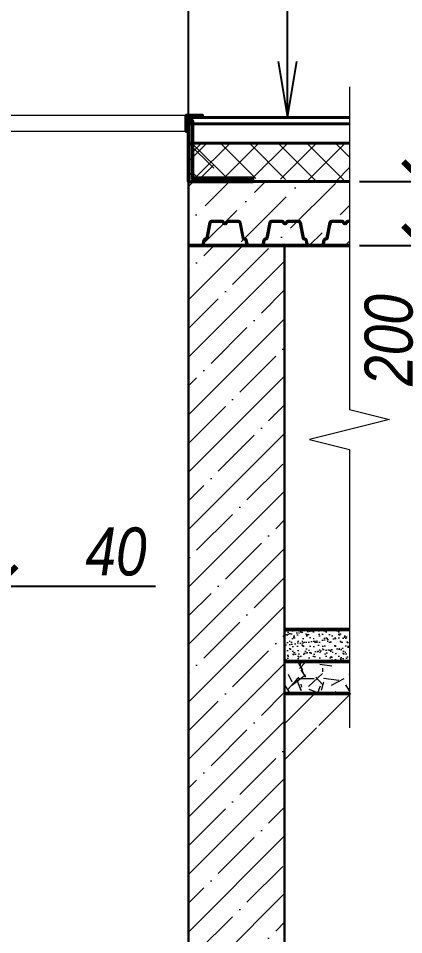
# Model space of a CAD drawing. Header units: millimetres. Extents: x 1582001 to 3303937, y 226471 to 491235.
# Drawn here: x 1885745 to 1888152, y 341302 to 347028 of the extents above; entities that cross this region are included whole.
import ezdxf

# ---------------------------------------------------------------- set-up
doc = ezdxf.new("R2010")
doc.units = ezdxf.units.MM
doc.layers.get('Defpoints').update_dxf_attribs({"color": 255, "lineweight": 30})
for name, color, linetype, lineweight in [('A-Wall-G', 22, 'Continuous', 50), ('Монолит', 234, 'Continuous', 60), ('перекрытия', 7, 'Continuous', 40), ('Размеры', 7, 'Continuous', 18), ('Стены несущие', 7, 'Continuous', 40), ('Штриховки', 251, 'Continuous', 20)]:
    doc.layers.add(name, color=color, linetype=linetype, lineweight=lineweight)
doc.styles.get("Standard").update_dxf_attribs({"font": 'ARIALNI.TTF', "height": 300})
doc.dimstyles.new('х2', dxfattribs={"dimscale": 100, "dimtxt": 2.5, "dimasz": 2.5, "dimexe": 1.25, "dimexo": 0.625, "dimtad": 1, "dimdec": 0, "dimlfac": 0.5, "dimtxsty": 'Standard', "dimblk": 'ARCHTICK', "dimcen": 2.5, "dimadec": 0, "dimazin": 0, "dimtfac": 1, "dimtdec": 0, "dimtmove": 0, "dimatfit": 3, "dimfxl": 0, "dimarcsym": 0})

# ---------------------------------------------------------------- blocks, each defined once
blk = doc.blocks.new('_ArchTick')
at = {"color": 0, "linetype": 'ByBlock', "const_width": 0.15}
blk.add_lwpolyline([(-0.5, -0.5), (0.5, 0.5)], dxfattribs=at)
blk = doc.blocks.new('*D2066')
at = {"layer": 'Defpoints', "color": 0, "lineweight": -3, "ltscale": 100, "transparency": 16777216}
for p in [(1885608, 343689.8), (1885540.2, 343518.2), (1885608, 343478.6)]:
    blk.add_point(p, dxfattribs=at)
at = {"layer": 'Размеры', "color": 0, "lineweight": -2, "ltscale": 100, "transparency": 16777216}
for p, q in [((1885608, 343627.3), (1885608, 343353.6)), ((1885540.2, 343478.6), (1885290.2, 343478.6)), ((1885540.2, 343478.6), (1885608, 343478.6)), ((1885540.2, 343455.7), (1885540.2, 343353.6)), ((1885608, 343478.6), (1886602.8, 343478.6))]:
    blk.add_line(p, q, dxfattribs=at)
at = {"layer": 'Размеры', "color": 0, "lineweight": -2, "ltscale": 100, "transparency": 16777216, "xscale": 250, "yscale": 250, "zscale": 250}
blk.add_blockref('_ArchTick', (1885540.2, 343478.6), dxfattribs=at)
at = {"layer": 'Размеры', "color": 0, "lineweight": -2, "ltscale": 100, "transparency": 16777216, "xscale": 250, "yscale": 250, "zscale": 250, "rotation": 180}
blk.add_blockref('_ArchTick', (1885608, 343478.6), dxfattribs=at)
at = {"layer": 'Размеры', "color": 0, "ltscale": 100, "transparency": 16777216, "insert": (1886355.4, 343694.2), "char_height": 300, "attachment_point": 5}
blk.add_mtext('40', dxfattribs=at)
blk = doc.blocks.new('1')
at = {"layer": 'перекрытия', "lineweight": 40, "ltscale": 100}
for p, q in [((132.3, 142.3), (113.5, 46.8)), ((134, 141.9), (115.3, 46.5)), ((209.6, 151.8), (143.9, 151.8)), ((209.6, 150), (143.9, 150)), ((229.8, 137.8), (225.5, 137.8)), ((229.8, 136), (225.5, 136)), ((311.4, 151.8), (245.6, 151.8)), ((311.4, 150), (245.6, 150)), ((321.2, 141.9), (340, 46.5)), ((323, 142.3), (341.8, 46.8)), ((507.3, 142.3), (488.5, 46.8)), ((509, 141.9), (490.3, 46.5)), ((584.6, 151.8), (518.9, 151.8)), ((584.6, 150), (518.9, 150)), ((604.8, 137.8), (600.5, 137.8)), ((604.8, 136), (600.5, 136)), ((686.4, 151.8), (620.6, 151.8)), ((686.4, 150), (620.6, 150)), ((696.2, 141.9), (715, 46.5)), ((698, 142.3), (716.8, 46.8)), ((0, 1.8), (80.3, 1.8)), ((95, 33.9), (90.3, 10)), ((96.7, 33.5), (92, 9.7)), ((107.4, 41.8), (104.6, 41.8)), ((107.4, 40), (104.6, 40)), ((347.8, 41.8), (350.7, 41.8)), ((347.8, 40), (350.7, 40)), ((358.5, 33.5), (363.2, 9.7)), ((360.3, 33.9), (365, 10)), ((375, 1.8), (455.3, 1.8)), ((375, 0), (455.3, 0)), ((470, 33.9), (465.3, 10)), ((470, 33.9), (465.3, 10)), ((471.7, 33.5), (467, 9.7)), ((471.7, 33.5), (467, 9.7)), ((482.4, 41.8), (479.6, 41.8)), ((482.4, 41.8), (479.6, 41.8)), ((482.4, 40), (479.6, 40)), ((482.4, 40), (479.6, 40)), ((722.8, 41.8), (725.7, 41.8)), ((722.8, 40), (725.7, 40)), ((733.5, 33.5), (738.2, 9.7)), ((735.3, 33.9), (740, 10)), ((750, 1.8), (830.3, 1.8)), ((750, 0), (830.3, 0))]:
    blk.add_line(p, q, dxfattribs=at)
for centre, radius, start, end in [((143.9, 140), 11.8, 90, 168.8738), ((143.9, 140), 10, 90, 168.8738), ((209.6, 142), 9.8, 7.1808, 90), ((209.6, 142), 8, 7.1808, 90), ((225.5, 144), 8, 187.1808, 270), ((225.5, 144), 6.2, 187.1808, 270), ((229.8, 144), 6.2, 270, 352.8192), ((229.8, 144), 8, 270, 352.8192), ((245.6, 142), 9.8, 90, 172.8192), ((245.6, 142), 8, 90, 172.8192), ((311.4, 140), 11.8, 11.1262, 90), ((311.4, 140), 10, 11.1262, 90), ((518.9, 140), 11.8, 90, 168.8738), ((518.9, 140), 10, 90, 168.8738), ((584.6, 142), 9.8, 7.1808, 90), ((584.6, 142), 8, 7.1808, 90), ((600.5, 144), 8, 187.1808, 270), ((600.5, 144), 6.2, 187.1808, 270), ((604.8, 144), 6.2, 270, 352.8192), ((604.8, 144), 8, 270, 352.8192), ((620.6, 142), 9.8, 90, 172.8192), ((620.6, 142), 8, 90, 172.8192), ((686.4, 140), 11.8, 11.1262, 90), ((686.4, 140), 10, 11.1262, 90), ((80.3, 12), 10.2, 270, 348.8738), ((80.3, 12), 12, 270, 348.8738), ((104.6, 32), 9.8, 90, 168.8738), ((104.6, 32), 8, 90, 168.8738), ((107.4, 48), 6.2, 270, 348.8738), ((107.4, 48), 8, 270, 348.8738), ((347.8, 48), 8, 191.1262, 270), ((347.8, 48), 6.2, 191.1262, 270), ((350.7, 32), 9.8, 11.1262, 90), ((350.7, 32), 8, 11.1262, 90), ((375, 12), 12, 191.1262, 270), ((375, 12), 10.2, 191.1262, 270), ((455.3, 12), 10.2, 270, 348.8738), ((455.3, 12), 10.2, 270, 348.8738), ((455.3, 12), 12, 270, 348.8738), ((455.3, 12), 12, 270, 348.8738), ((479.6, 32), 9.8, 90, 168.8738), ((479.6, 32), 9.8, 90, 168.8738), ((479.6, 32), 8, 90, 168.8738), ((479.6, 32), 8, 90, 168.8738), ((482.4, 48), 6.2, 270, 348.8738), ((482.4, 48), 6.2, 270, 348.8738), ((482.4, 48), 8, 270, 348.8738), ((482.4, 48), 8, 270, 348.8738), ((722.8, 48), 8, 191.1262, 270), ((722.8, 48), 6.2, 191.1262, 270), ((725.7, 32), 9.8, 11.1262, 90), ((725.7, 32), 8, 11.1262, 90), ((750, 12), 12, 191.1262, 270), ((750, 12), 10.2, 191.1262, 270)]:
    blk.add_arc(centre, radius, start, end, dxfattribs=at)
blk = doc.blocks.new('*D2080')
at = {"layer": 'Defpoints', "color": 0, "lineweight": -3, "ltscale": 100, "transparency": 16777216}
for p in [(1887813.9, 346008.4), (1888275.4, 346008.4), (1887813.9, 345608.4)]:
    blk.add_point(p, dxfattribs=at)
at = {"layer": 'Размеры', "color": 0, "lineweight": -2, "ltscale": 100, "transparency": 16777216}
for p, q in [((1887876.4, 346008.4), (1888400.4, 346008.4)), ((1888275.4, 346008.4), (1888275.4, 345608.4)), ((1887876.4, 345608.4), (1888400.4, 345608.4)), ((1888275.4, 345608.4), (1888275.4, 344677))]:
    blk.add_line(p, q, dxfattribs=at)
at = {"layer": 'Размеры', "color": 0, "lineweight": -2, "ltscale": 100, "transparency": 16777216, "xscale": 250, "yscale": 250, "zscale": 250}
for p, rotation in [((1888275.4, 346008.4), 90), ((1888275.4, 345608.4), 270)]:
    blk.add_blockref('_ArchTick', p, dxfattribs=dict(at, rotation=rotation))
at = {"layer": 'Размеры', "color": 0, "ltscale": 100, "transparency": 16777216, "insert": (1888059.8, 345017.7), "char_height": 300, "attachment_point": 5, "rotation": 90}
blk.add_mtext('200', dxfattribs=at)
blk = doc.blocks.new('*D2081')
at = {"layer": 'Defpoints', "color": 0, "lineweight": -3, "ltscale": 100, "transparency": 16777216}
for p in [(1888824.5, 346408.4), (1888824.5, 346408.4), (1887876.4, 345608.4)]:
    blk.add_point(p, dxfattribs=at)
at = {"layer": 'Размеры', "color": 0, "lineweight": -2, "ltscale": 100, "transparency": 16777216}
for p, q in [((1888762, 346408.4), (1888699.5, 346408.4)), ((1888824.5, 345608.4), (1888824.5, 346408.4)), ((1887938.9, 345608.4), (1888949.5, 345608.4))]:
    blk.add_line(p, q, dxfattribs=at)
at = {"layer": 'Размеры', "color": 0, "lineweight": -2, "ltscale": 100, "transparency": 16777216, "xscale": 250, "yscale": 250, "zscale": 250}
for p, rotation in [((1888824.5, 346408.4), 90), ((1888824.5, 345608.4), 270)]:
    blk.add_blockref('_ArchTick', p, dxfattribs=dict(at, rotation=rotation))
at = {"layer": 'Размеры', "color": 0, "ltscale": 100, "transparency": 16777216, "insert": (1888608.8, 346008.4), "char_height": 300, "attachment_point": 5, "rotation": 90}
blk.add_mtext('400', dxfattribs=at)
blk = doc.blocks.new('*D2084')
at = {"layer": 'Defpoints', "color": 0, "lineweight": -3, "ltscale": 100, "transparency": 16777216}
for p in [(1885608.2, 348379.4), (1885428.2, 346489.6), (1885608.2, 346248.4)]:
    blk.add_point(p, dxfattribs=at)
at = {"layer": 'Размеры', "color": 0, "lineweight": -2, "ltscale": 100, "transparency": 16777216}
for p, q in [((1885518.2, 348379.4), (1885634.9, 348793.6)), ((1885634.9, 348793.6), (1886122.3, 348793.6)), ((1885428.2, 346552.1), (1885428.2, 348504.4)), ((1885608.2, 346310.9), (1885608.2, 348504.4)), ((1885428.2, 348379.4), (1885608.2, 348379.4))]:
    blk.add_line(p, q, dxfattribs=at)
at = {"layer": 'Размеры', "color": 0, "lineweight": -2, "ltscale": 100, "transparency": 16777216, "xscale": 250, "yscale": 250, "zscale": 250, "rotation": 180}
blk.add_blockref('_ArchTick', (1885428.2, 348379.4), dxfattribs=at)
at = {"layer": 'Размеры', "color": 0, "lineweight": -2, "ltscale": 100, "transparency": 16777216, "xscale": 250, "yscale": 250, "zscale": 250}
blk.add_blockref('_ArchTick', (1885608.2, 348379.4), dxfattribs=at)
at = {"layer": 'Размеры', "color": 0, "ltscale": 100, "transparency": 16777216, "insert": (1885878.6, 349009.2), "char_height": 300, "attachment_point": 5}
blk.add_mtext('90', dxfattribs=at)
blk = doc.blocks.new('*D2085')
at = {"layer": 'Defpoints', "color": 0, "lineweight": -3, "ltscale": 100, "transparency": 16777216}
for p in [(1886808.2, 348379.4), (1885608.2, 346248.4), (1886808.2, 346248.4)]:
    blk.add_point(p, dxfattribs=at)
at = {"layer": 'Размеры', "color": 0, "lineweight": -2, "ltscale": 100, "transparency": 16777216}
for p, q in [((1885608.2, 346310.9), (1885608.2, 348504.4)), ((1886808.2, 346310.9), (1886808.2, 348504.4)), ((1885608.2, 348379.4), (1886808.2, 348379.4))]:
    blk.add_line(p, q, dxfattribs=at)
at = {"layer": 'Размеры', "color": 0, "lineweight": -2, "ltscale": 100, "transparency": 16777216, "xscale": 250, "yscale": 250, "zscale": 250, "rotation": 180}
blk.add_blockref('_ArchTick', (1885608.2, 348379.4), dxfattribs=at)
at = {"layer": 'Размеры', "color": 0, "lineweight": -2, "ltscale": 100, "transparency": 16777216, "xscale": 250, "yscale": 250, "zscale": 250}
blk.add_blockref('_ArchTick', (1886808.2, 348379.4), dxfattribs=at)
at = {"layer": 'Размеры', "color": 0, "ltscale": 100, "transparency": 16777216, "insert": (1886208.2, 348595.1), "char_height": 300, "attachment_point": 5}
blk.add_mtext('600', dxfattribs=at)

msp = doc.modelspace()

# ---------------------------------------------------------------- hatches: boundary and pattern name
at = {"layer": 'Размеры', "ltscale": 100}
h = msp.add_hatch(dxfattribs=at)
h.set_pattern_fill('ANSI37', color=256, scale=40, style=0)
h.set_pattern_definition([(45, (352319.4, 67264.73), (-89.802561, 89.802561), []), (135, (352319.4, 67264.73), (-89.802561, -89.802561), [])])
h.paths.add_polyline_path([(1885608.2, 346008.4), (1885608.2, 346248.4), (1885428.2, 346248.4), (1885428.2, 346008.4)])
h.paths.add_polyline_path([(1886808.2, 346248.4), (1886808.2, 346008.4), (1886965.8, 346008.4), (1886965.8, 346248.4)])
h = msp.add_hatch(dxfattribs=at)
h.set_pattern_fill('ANSI37', color=256, scale=40, style=0)
h.set_pattern_definition([(45, (350696.24, 96926.34), (-89.802561, 89.802561), []), (135, (350696.24, 96926.34), (-89.802561, -89.802561), [])])
h.paths.add_polyline_path([(1886833, 346248.4), (1886833, 346028.4), (1887208.2, 346028.4), (1887813.9, 346008.4), (1887813.9, 346248.4)])
h = msp.add_hatch(dxfattribs=at)
h.set_pattern_fill('ANSI35', color=256, scale=40, style=0)
h.set_pattern_definition([(45, (350696.24, 96926.34), (-179.605122, 179.605122), []), (45, (350875.85, 96926.34), (-179.605122, 179.605122), [317.5, -63.5, 0, -63.5])])
h.paths.add_polyline_path([(1885608.2, 340208.4), (1885188.2, 340208.4), (1885188.2, 339608.4), (1887408.2, 339608.4), (1887408.2, 345608.4), (1886808.2, 345608.4), (1886808.2, 340208.4)])
h.paths.add_polyline_path([(1885188.2, 340208.4), (1885008.2, 340208.4), (1885008.2, 339608.4), (1885188.2, 339608.4)])
h.paths.add_polyline_path([(1887608.2, 339408.4), (1887608.2, 339608.4), (1887408.2, 339608.4), (1885188.2, 339608.4), (1885188.2, 339408.4)])
h.paths.add_polyline_path([(1885188.2, 339408.4), (1885188.2, 339608.4), (1885008.2, 339608.4), (1884808.2, 339608.4), (1884808.2, 339408.4)])
h = msp.add_hatch(dxfattribs=at)
h.set_pattern_fill('AR-SAND', color=256, style=0)
h.set_pattern_definition([(37.5, (354119.394, 67264.73), (-1.6000313, 48.9413237), [0, -38.608, 0, -43.18, 0, -41.275]), (7.5, (354119.394, 67264.73), (44.9523283, 71.68251), [0, -20.828, 0, -34.798, 0, -13.335]), (327.5, (354088.152, 67264.73), (79.099237, 0.1437185), [0, -12.7, 0, -45.72, 0, -59.69]), (317.5, (354088.15, 67264.73), (76.3556452, 22.2929323), [0, -6.35, 0, -29.972, 0, -34.29])])
h.paths.add_polyline_path([(1887813.9, 343008.4), (1887813.9, 343208.4), (1887408.2, 343208.4), (1887408.2, 343008.4)])
h = msp.add_hatch(dxfattribs=at)
h.set_pattern_fill('GRAVEL', color=256, scale=15, style=0)
h.set_pattern_definition([(228.0128, (354393.714, 67645.73), (-3048.0025899, -3429.00421343), [51.25815, -5074.575]), (184.9697, (354359.424, 67607.63), (4572.00739593, 380.9973113), [87.96075, -8708.1]), (132.5104, (354271.794, 67600.01), (3809.99722775, -4191.00409387), [62.0223, -6140.205]), (267.2737, (354123.204, 67504.76), (380.99834562, 7619.997548), [80.10075, -7929.96]), (292.8337, (354119.394, 67424.75), (-1905.00540833, 4572.0025995), [78.5451, -7775.97]), (357.2737, (354149.874, 67352.36), (-7619.997548, 380.99834562), [80.10075, -7929.96]), (37.6942, (354229.884, 67348.549), (-4953.00312919, -3809.99660355), [105.9291, -10486.965]), (72.2553, (354313.704, 67413.32), (2667.00533482, 8382.0024309), [100.008, -9900.795]), (121.4296, (354344.184, 67508.57), (-3048.0007853, 4952.994174), [80.37195, -7956.825]), (175.2364, (354302.274, 67577.15), (4190.99670796, -380.9964244), [91.75695, -4496.085]), (222.3974, (354210.834, 67584.769), (-4572.00013759, -4190.9945476), [118.6617, -11747.52]), (138.8141, (354500.394, 67500.95), (-2666.9983011, 2285.9964836), [40.50075, -4009.59]), (171.4692, (354469.914, 67527.62), (4952.99243934, -762.00192), [77.0523, -7628.19]), (225, (354393.71, 67539.05), (-8e-14, -380.99974), [53.88135, -484.9335]), (203.1986, (354367.044, 67584.77), (1905.0064238, 762.0033411), [29.01615, -2872.59]), (291.8014, (354340.374, 67573.34), (-381.0002673, 1143.0007363), [41.0349, -2010.72]), (30.9638, (354355.614, 67535.24), (1142.9987932, 762.0005938), [66.648, -2154.945]), (161.5651, (354412.76, 67569.53), (762.000348, -380.999433), [48.19305, -1156.635]), (16.3895, (354119.394, 67573.34), (3810.0021021, 1142.9976225), [67.5132, -6683.82]), (70.3462, (354184.164, 67592.39), (-1523.9957533, -4190.9940733), [56.63985, -5607.33]), (293.1986, (354412.764, 67645.73), (-762.0033411, 1905.0064238), [58.032, -2843.58]), (343.6105, (354435.624, 67592.39), (-3810.0021021, 1142.9976225), [67.5132, -6683.82]), (339.444, (354119.394, 67337.12), (-1905.0023646, 761.9990754), [65.10525, -3190.155]), (294.7751, (354180.354, 67314.26), (-1904.99556054, 4190.99805392), [54.5508, -5400.54]), (66.8014, (354416.574, 67264.73), (762.0033411, 1905.0064238), [58.032, -2843.58]), (17.354, (354439.434, 67318.07), (-4953.00026728, -1523.99770134), [63.86745, -6322.86]), (69.444, (354229.884, 67264.73), (-761.9990754, -1905.0023646), [32.5527, -3222.72]), (101.3099, (354393.714, 67264.73), (-380.9981194, 1523.995119), [19.42725, -1923.3]), (165.9638, (354389.9, 67283.78), (1143.000803, -380.9993406), [78.5451, -1492.3575]), (186.009, (354313.704, 67302.83), (3809.99438166, 380.99911028), [72.79005, -7206.21]), (303.6901, (354355.61, 67500.95), (-381.000131, 761.999265), [54.9486, -1318.767]), (353.1572, (354386.094, 67455.23), (6477.0026785, -762.00341275), [95.93355, -9497.4]), (60.9454, (354481.344, 67443.8), (-1523.9964549, -2666.9936416), [39.2262, -3883.41]), (90, (354500.4, 67478.1), (-381, 381), [22.86, -358.14]), (120.2564, (354306.084, 67314.26), (1523.99677003, -2666.99865487), [52.93005, -5240.085]), (48.0128, (354279.414, 67359.98), (3048.0025899, 3429.00421343), [102.51645, -5023.32]), (0, (354348, 67436.18), (381, 381), [99.06, -281.94]), (325.3048, (354447.054, 67436.18), (-3809.99339864, 2667.00025357), [60.2415, -5963.895]), (254.0546, (354496.584, 67401.89), (-381.000972, -1524.0036305), [55.47435, -2718.255]), (207.646, (354481.344, 67348.55), (-7238.99745735, -3810.00239621), [90.32175, -8941.875]), (175.4261, (354401.334, 67306.64), (-4953.00114071, 380.99815668), [95.55435, -9459.87]), (175.4261, (354401.334, 67306.64), (-4953.00114071, 380.99815668), [95.55435, -9459.87])])
h.paths.add_polyline_path([(1887813.9, 342808.4), (1887813.9, 343008.4), (1887408.2, 343008.4), (1887408.2, 342808.4)])
at = {"layer": 'Штриховки', "ltscale": 100}
h = msp.add_hatch(dxfattribs=at)
h.set_pattern_fill('ANSI36', color=256, scale=50, style=0)
h.set_pattern_definition([(45, (1770842.61, 405350.28), (84.1899, 308.6963), [396.875, -79.375, 0, -79.375])])
h.paths.add_polyline_path([(1886808.2, 346008.4), (1886808.2, 345608.4), (1887813.9, 345608.4), (1887813.9, 346008.4)])

# ---------------------------------------------------------------- linework, layer by layer
at = {"layer": 'A-Wall-G', "color": 0, "ltscale": 100}
for p, q in [((1886808.2, 346408.4), (1886808.2, 346008.4)), ((1886808.2, 345608.4), (1887813.9, 345608.4)), ((1887408.2, 343208.4), (1887813.9, 343208.4)), ((1887408.2, 343008.4), (1887813.9, 343008.4)), ((1887408.2, 342808.4), (1887813.9, 342808.4))]:
    msp.add_line(p, q, dxfattribs=at)
msp.add_lwpolyline([(1886794.1, 346321.6), (1886794.1, 346421.6), (1886894.1, 346421.6), (1886894.1, 346421.6, -0.414214), (1886884.1, 346411.6), (1886814.1, 346411.6, 0.414214), (1886804.1, 346401.6), (1886804.1, 346331.6, -0.414214), (1886794.1, 346321.6), (1886794.1, 346321.6)], format="xyb", dxfattribs=at)
msp.add_lwpolyline([(1886808.2, 346388.4), (1886808.2, 346008.4), (1887208.2, 346008.4), (1887208.2, 346028.4), (1886833, 346028.4), (1886833, 346388.4), (1886808.2, 346388.4)], dxfattribs=at)
at = {"layer": 'Монолит', "lineweight": 30}
for p, q in [((1886808.2, 340208.4), (1886808.2, 346008.4)), ((1887408.2, 339608.4), (1887408.2, 345608.4))]:
    msp.add_line(p, q, dxfattribs=at)
at = {"layer": 'перекрытия', "lineweight": 40, "ltscale": 100}
for p, q in [((1887690.9, 345750.7), (1887672.1, 345655.2)), ((1887692.7, 345750.3), (1887673.9, 345654.9)), ((1887768.3, 345760.2), (1887702.5, 345760.2)), ((1887768.3, 345758.4), (1887702.5, 345758.4)), ((1887788.4, 345746.2), (1887784.1, 345746.2)), ((1887788.4, 345744.4), (1887784.1, 345744.4)), ((1887813.9, 345760.2), (1887804.3, 345760.2)), ((1887813.9, 345758.4), (1887804.3, 345758.4)), ((1887558.6, 345610.2), (1887638.9, 345610.2)), ((1887653.6, 345642.3), (1887648.9, 345618.4)), ((1887655.4, 345641.9), (1887650.7, 345618.1)), ((1887666.1, 345650.2), (1887663.2, 345650.2)), ((1887666.1, 345648.4), (1887663.2, 345648.4))]:
    msp.add_line(p, q, dxfattribs=at)
for centre, radius, start, end in [((1887702.5, 345748.4), 11.8, 90, 168.8738), ((1887702.5, 345748.4), 10, 90, 168.8738), ((1887768.3, 345750.4), 9.8, 7.1808, 90), ((1887768.3, 345750.4), 8, 7.1808, 90), ((1887784.1, 345752.4), 8, 187.1808, 270), ((1887784.1, 345752.4), 6.2, 187.1808, 270), ((1887788.4, 345752.4), 6.2, 270, 352.8192), ((1887788.4, 345752.4), 8, 270, 352.8192), ((1887804.3, 345750.4), 9.8, 90, 172.8192), ((1887804.3, 345750.4), 8, 90, 172.8192), ((1887638.9, 345620.4), 10.2, 270, 348.8738), ((1887638.9, 345620.4), 12, 270, 348.8738), ((1887663.2, 345640.4), 9.8, 90, 168.8738), ((1887663.2, 345640.4), 8, 90, 168.8738), ((1887666.1, 345656.4), 6.2, 270, 348.8738), ((1887666.1, 345656.4), 8, 270, 348.8738)]:
    msp.add_arc(centre, radius, start, end, dxfattribs=at)
at = {"layer": 'Размеры', "lineweight": 25, "ltscale": 100}
for p, q in [((1887425.8, 346408.4), (1887425.8, 347792)), ((1887367.2, 346758.9), (1887425.8, 346408.4)), ((1887425.8, 346408.4), (1887484.5, 346758.9))]:
    msp.add_line(p, q, dxfattribs=at)
at = {"layer": 'Размеры', "ltscale": 100}
for p, q in [((1886794.1, 346421.6), (1885521.5, 346421.6)), ((1886794.1, 346321.6), (1885608.2, 346321.6))]:
    msp.add_line(p, q, dxfattribs=at)
at = {"layer": 'Размеры', "linetype": 'Continuous', "ltscale": 50}
for p, q in [((1887408.2, 342808.4), (1887813.9, 342808.4)), ((1887408.2, 342620), (1887596.6, 342808.4)), ((1887621.6, 342608.4), (1887821.6, 342808.4)), ((1887408.2, 342395), (1887608.2, 342595))]:
    msp.add_line(p, q, dxfattribs=at)
msp.add_lwpolyline([(1887813.9, 346600.3), (1887813.9, 344583.4), (1888063.9, 344520.9), (1887563.9, 344395.9), (1887813.9, 344333.4), (1887813.9, 342593.5)], dxfattribs=at)
at = {"layer": 'Стены несущие'}
for p, q in [((1886808.2, 346408.4), (1887813.9, 346408.4)), ((1886808.2, 346368.4), (1887813.9, 346368.4)), ((1886808.2, 346248.4), (1887813.9, 346248.4)), ((1886808.2, 346008.4), (1887813.9, 346008.4))]:
    msp.add_line(p, q, dxfattribs=at)

# ---------------------------------------------------------------- block references
at = {"layer": 'Размеры'}
msp.add_blockref('1', (1886808.6, 345608.4), dxfattribs=at)

# ---------------------------------------------------------------- dimensions: what is measured, and where the dimension line sits
at = {"layer": 'Размеры', "ltscale": 100}
dim = msp.add_linear_dim(base=(1885608.2, 348379.4), p1=(1885428.2, 346489.6), p2=(1885608.2, 346248.4), dimstyle='х2', override={"dimscale": 100, "dimlfac": 0.5, "dimtxsty": 'Standard', "dimblk1": 'ArchTick', "dimblk2": 'ArchTick', "dimsah": 1, "dimtmove": 1, "dimtolj": 0}, dxfattribs=at)
dim.commit()
dim.dimension.update_dxf_attribs({"geometry": '*D2084', "text_midpoint": (1885697.4, 348793.6), "dimtype": 160})
dim = msp.add_linear_dim(base=(1886808.2, 348379.4), p1=(1885608.2, 346248.4), p2=(1886808.2, 346248.4), dimstyle='х2', override={"dimscale": 100}, dxfattribs=at)
dim.commit()
dim.dimension.update_dxf_attribs({"geometry": '*D2085', "text_midpoint": (1886208.2, 348595.1)})
dim = msp.add_linear_dim(base=(1888824.5, 346408.4), p1=(1887876.4, 345608.4), p2=(1888824.5, 346408.4), angle=90, dimstyle='х2', override={"dimscale": 100}, dxfattribs=at)
dim.commit()
dim.dimension.update_dxf_attribs({"geometry": '*D2081', "text_midpoint": (1888608.8, 346008.4)})
dim = msp.add_linear_dim(base=(1888275.4, 346008.4), p1=(1887813.9, 345608.4), p2=(1887813.9, 346008.4), angle=90, dimstyle='х2', override={"dimscale": 100}, dxfattribs=at)
dim.commit()
dim.dimension.update_dxf_attribs({"geometry": '*D2080', "text_midpoint": (1888275.4, 345017.7), "dimtype": 160})
dim = msp.add_linear_dim(base=(1885608, 343478.6), p1=(1885540.2, 343518.2), p2=(1885608, 343689.8), text='40', dimstyle='х2', override={"dimscale": 100, "dimlfac": 0.5, "dimtxsty": 'Standard', "dimblk1": 'ArchTick', "dimblk2": 'ArchTick', "dimsah": 1, "dimtmove": 0, "dimtolj": 0}, dxfattribs=at)
dim.commit()
dim.dimension.update_dxf_attribs({"geometry": '*D2066', "text_midpoint": (1886355.4, 343694.2)})

doc.saveas('drawing.dxf')
